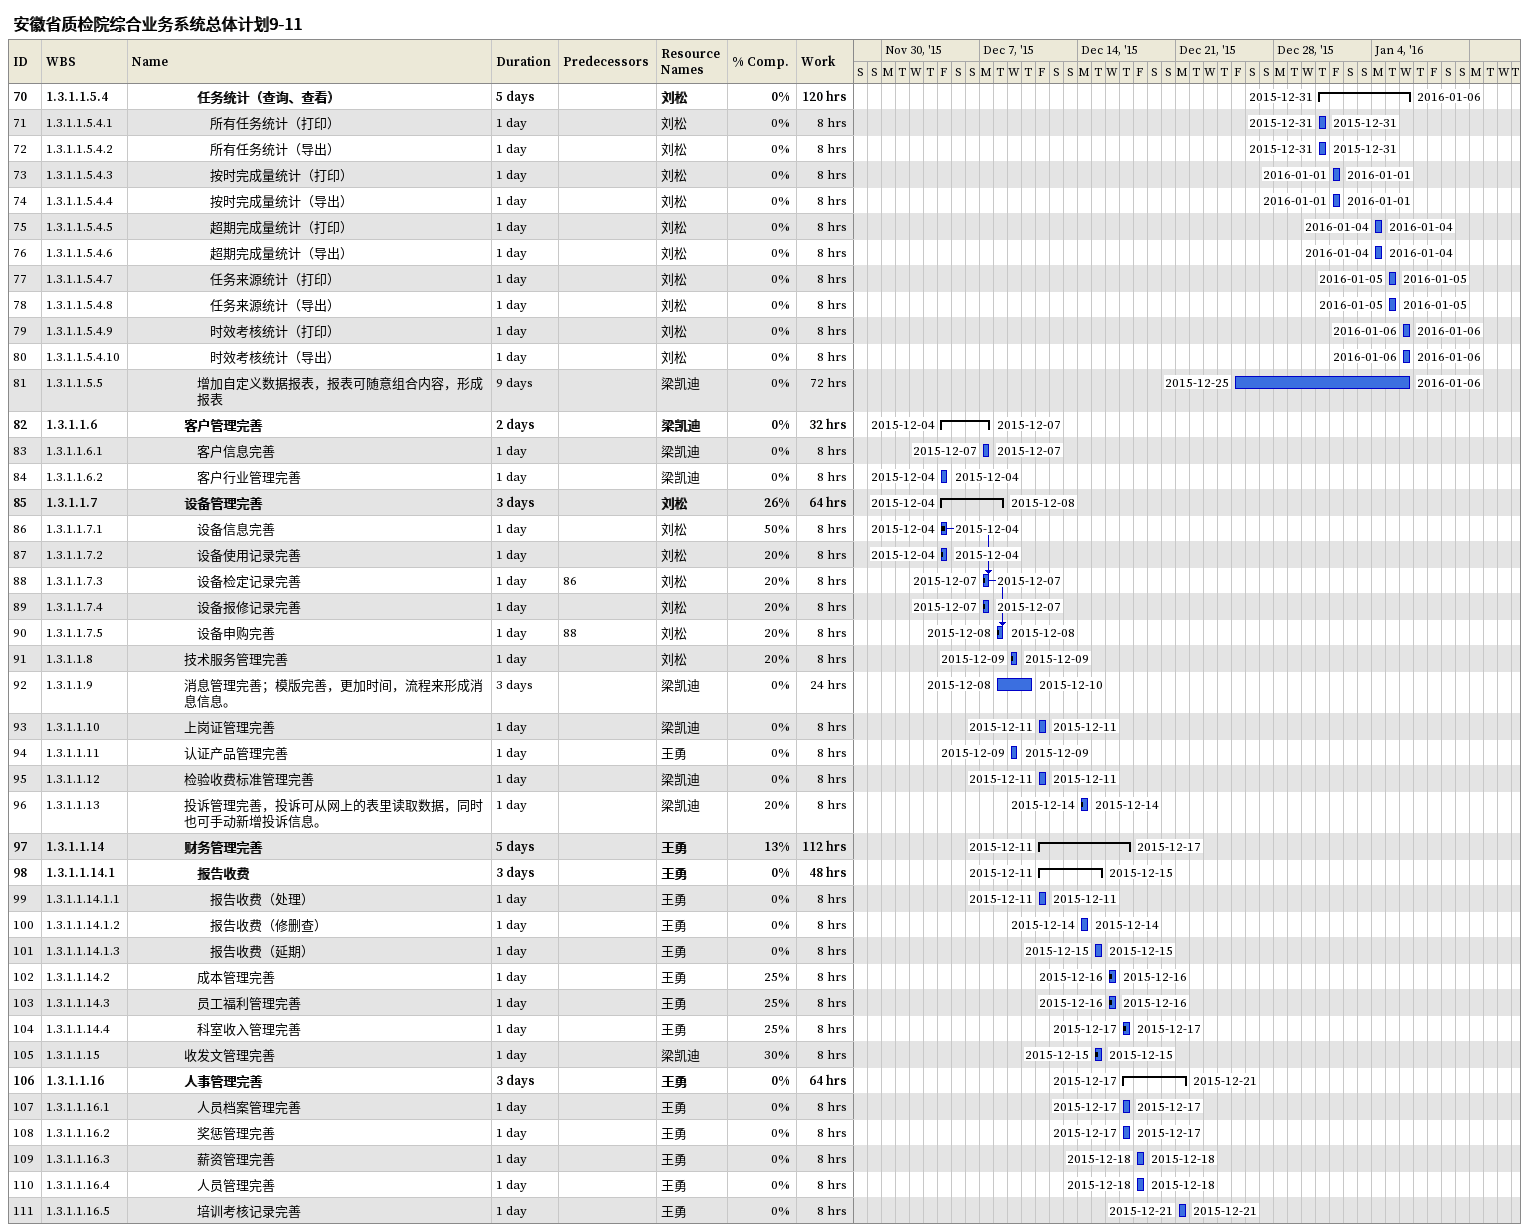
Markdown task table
安徽省质检院综合业务系统总体计划9-11

| ID | WBS | Task | Duration | Start | Finish | Predecessors | Resources | % complete | Work (h) |
|---|---|---|---|---|---|---|---|---|---|
| 70 | 1.3.1.1.5.4 | **任务统计（查询、查看）** | 5d | 2015-12-31 | 2016-01-06 |  | 刘松 | 0 | 120 |
| 71 | 1.3.1.1.5.4.1 | 所有任务统计（打印） | 1d | 2015-12-31 | 2015-12-31 |  | 刘松 | 0 | 8 |
| 72 | 1.3.1.1.5.4.2 | 所有任务统计（导出） | 1d | 2015-12-31 | 2015-12-31 |  | 刘松 | 0 | 8 |
| 73 | 1.3.1.1.5.4.3 | 按时完成量统计（打印） | 1d | 2016-01-01 | 2016-01-01 |  | 刘松 | 0 | 8 |
| 74 | 1.3.1.1.5.4.4 | 按时完成量统计（导出） | 1d | 2016-01-01 | 2016-01-01 |  | 刘松 | 0 | 8 |
| 75 | 1.3.1.1.5.4.5 | 超期完成量统计（打印） | 1d | 2016-01-04 | 2016-01-04 |  | 刘松 | 0 | 8 |
| 76 | 1.3.1.1.5.4.6 | 超期完成量统计（导出） | 1d | 2016-01-04 | 2016-01-04 |  | 刘松 | 0 | 8 |
| 77 | 1.3.1.1.5.4.7 | 任务来源统计（打印） | 1d | 2016-01-05 | 2016-01-05 |  | 刘松 | 0 | 8 |
| 78 | 1.3.1.1.5.4.8 | 任务来源统计（导出） | 1d | 2016-01-05 | 2016-01-05 |  | 刘松 | 0 | 8 |
| 79 | 1.3.1.1.5.4.9 | 时效考核统计（打印） | 1d | 2016-01-06 | 2016-01-06 |  | 刘松 | 0 | 8 |
| 80 | 1.3.1.1.5.4.10 | 时效考核统计（导出） | 1d | 2016-01-06 | 2016-01-06 |  | 刘松 | 0 | 8 |
| 81 | 1.3.1.1.5.5 | 增加自定义数据报表，报表可随意组合内容，形成报表 | 9d | 2015-12-25 | 2016-01-06 |  | 梁凯迪 | 0 | 72 |
| 82 | 1.3.1.1.6 | **客户管理完善** | 2d | 2015-12-04 | 2015-12-07 |  | 梁凯迪 | 0 | 32 |
| 83 | 1.3.1.1.6.1 | 客户信息完善 | 1d | 2015-12-07 | 2015-12-07 |  | 梁凯迪 | 0 | 8 |
| 84 | 1.3.1.1.6.2 | 客户行业管理完善 | 1d | 2015-12-04 | 2015-12-04 |  | 梁凯迪 | 0 | 8 |
| 85 | 1.3.1.1.7 | **设备管理完善** | 3d | 2015-12-04 | 2015-12-08 |  | 刘松 | 26 | 64 |
| 86 | 1.3.1.1.7.1 | 设备信息完善 | 1d | 2015-12-04 | 2015-12-04 |  | 刘松 | 50 | 8 |
| 87 | 1.3.1.1.7.2 | 设备使用记录完善 | 1d | 2015-12-04 | 2015-12-04 |  | 刘松 | 20 | 8 |
| 88 | 1.3.1.1.7.3 | 设备检定记录完善 | 1d | 2015-12-07 | 2015-12-07 | 86 | 刘松 | 20 | 8 |
| 89 | 1.3.1.1.7.4 | 设备报修记录完善 | 1d | 2015-12-07 | 2015-12-07 |  | 刘松 | 20 | 8 |
| 90 | 1.3.1.1.7.5 | 设备申购完善 | 1d | 2015-12-08 | 2015-12-08 | 88 | 刘松 | 20 | 8 |
| 91 | 1.3.1.1.8 | 技术服务管理完善 | 1d | 2015-12-09 | 2015-12-09 |  | 刘松 | 20 | 8 |
| 92 | 1.3.1.1.9 | 消息管理完善；模版完善，更加时间，流程来形成消息信息。 | 3d | 2015-12-08 | 2015-12-10 |  | 梁凯迪 | 0 | 24 |
| 93 | 1.3.1.1.10 | 上岗证管理完善 | 1d | 2015-12-11 | 2015-12-11 |  | 梁凯迪 | 0 | 8 |
| 94 | 1.3.1.1.11 | 认证产品管理完善 | 1d | 2015-12-09 | 2015-12-09 |  | 王勇 | 0 | 8 |
| 95 | 1.3.1.1.12 | 检验收费标准管理完善 | 1d | 2015-12-11 | 2015-12-11 |  | 梁凯迪 | 0 | 8 |
| 96 | 1.3.1.1.13 | 投诉管理完善，投诉可从网上的表里读取数据，同时也可手动新增投诉信息。 | 1d | 2015-12-14 | 2015-12-14 |  | 梁凯迪 | 20 | 8 |
| 97 | 1.3.1.1.14 | **财务管理完善** | 5d | 2015-12-11 | 2015-12-17 |  | 王勇 | 13 | 112 |
| 98 | 1.3.1.1.14.1 | **报告收费** | 3d | 2015-12-11 | 2015-12-15 |  | 王勇 | 0 | 48 |
| 99 | 1.3.1.1.14.1.1 | 报告收费（处理） | 1d | 2015-12-11 | 2015-12-11 |  | 王勇 | 0 | 8 |
| 100 | 1.3.1.1.14.1.2 | 报告收费（修删查） | 1d | 2015-12-14 | 2015-12-14 |  | 王勇 | 0 | 8 |
| 101 | 1.3.1.1.14.1.3 | 报告收费（延期） | 1d | 2015-12-15 | 2015-12-15 |  | 王勇 | 0 | 8 |
| 102 | 1.3.1.1.14.2 | 成本管理完善 | 1d | 2015-12-16 | 2015-12-16 |  | 王勇 | 25 | 8 |
| 103 | 1.3.1.1.14.3 | 员工福利管理完善 | 1d | 2015-12-16 | 2015-12-16 |  | 王勇 | 25 | 8 |
| 104 | 1.3.1.1.14.4 | 科室收入管理完善 | 1d | 2015-12-17 | 2015-12-17 |  | 王勇 | 25 | 8 |
| 105 | 1.3.1.1.15 | 收发文管理完善 | 1d | 2015-12-15 | 2015-12-15 |  | 梁凯迪 | 30 | 8 |
| 106 | 1.3.1.1.16 | **人事管理完善** | 3d | 2015-12-17 | 2015-12-21 |  | 王勇 | 0 | 64 |
| 107 | 1.3.1.1.16.1 | 人员档案管理完善 | 1d | 2015-12-17 | 2015-12-17 |  | 王勇 | 0 | 8 |
| 108 | 1.3.1.1.16.2 | 奖惩管理完善 | 1d | 2015-12-17 | 2015-12-17 |  | 王勇 | 0 | 8 |
| 109 | 1.3.1.1.16.3 | 薪资管理完善 | 1d | 2015-12-18 | 2015-12-18 |  | 王勇 | 0 | 8 |
| 110 | 1.3.1.1.16.4 | 人员管理完善 | 1d | 2015-12-18 | 2015-12-18 |  | 王勇 | 0 | 8 |
| 111 | 1.3.1.1.16.5 | 培训考核记录完善 | 1d | 2015-12-21 | 2015-12-21 |  | 王勇 | 0 | 8 |
